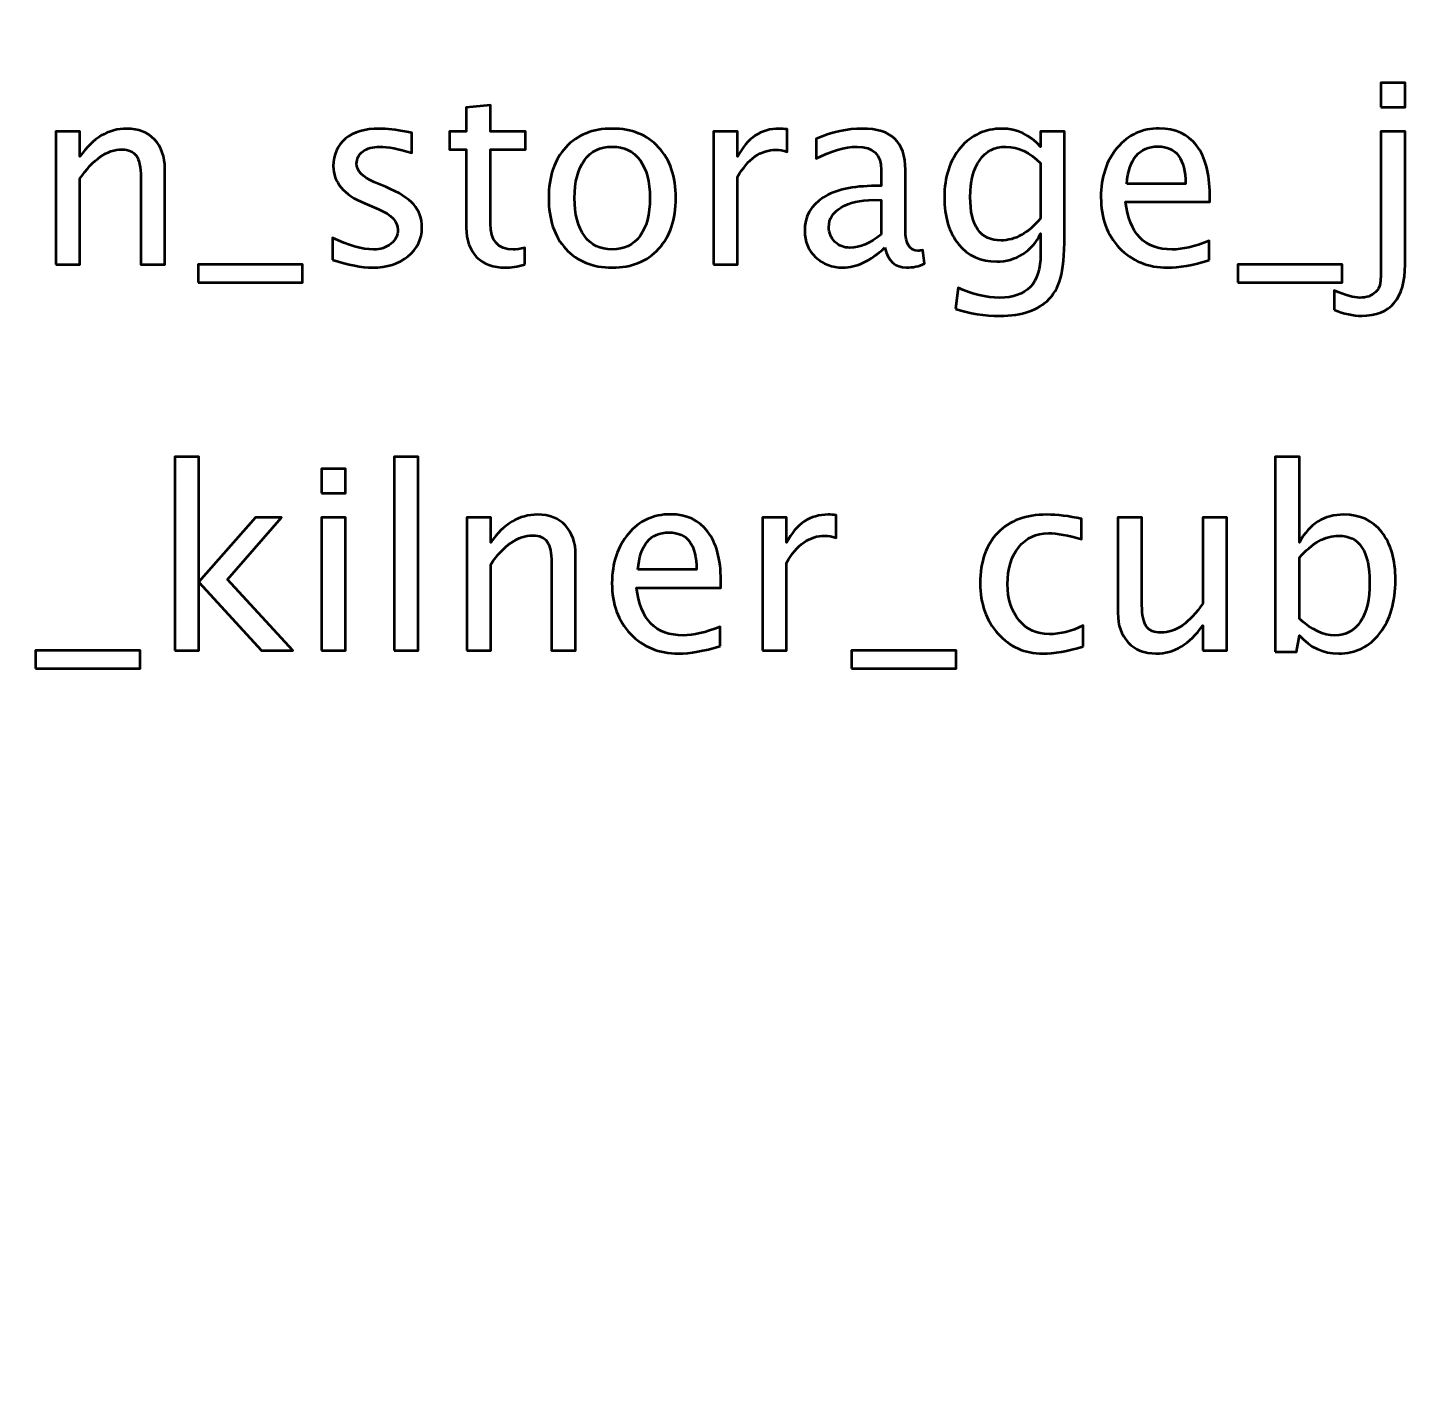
# Model space of a CAD drawing. Header units: centimetres. Extents: x -23 to 23, y -25.2 to 25.2.
# Drawn here: x -18.094 to -14.967, y 18.45 to 21.532 of the extents above; entities that cross this region are included whole.
import ezdxf

# ---------------------------------------------------------------- set-up
doc = ezdxf.new("R2010")
doc.units = ezdxf.units.CM
doc.header["$MEASUREMENT"] = 0
doc.layers.add('Layer 1', color=7, linetype='Continuous')

msp = doc.modelspace()

# ---------------------------------------------------------------- linework, layer by layer
at = {"layer": 'Layer 1', "lineweight": 53}
msp.add_open_spline([(-23, -24.75), (-23, -24.75), (-23, 24.75), (-23, 24.75), (-23, 24.75), (-23, 25.02614), (-22.77614, 25.25), (-22.5, 25.25), (-22.5, 25.25), (-22.5, 25.25), (22.5, 25.25), (22.5, 25.25), (22.5, 25.25), (22.77614, 25.25), (23, 25.02614), (23, 24.75), (23, 24.75), (23, 24.75), (23, -24.75), (23, -24.75), (23, -24.75), (23, -25.02614), (22.77614, -25.25), (22.5, -25.25), (22.5, -25.25), (22.5, -25.25), (-22.5, -25.25), (-22.5, -25.25), (-22.5, -25.25), (-22.77614, -25.25), (-23, -25.02614), (-23, -24.75)], degree=3, knots=[0, 0, 0, 0, 0.1111111, 0.1111111, 0.1111111, 0.1111111, 0.2222222, 0.2222222, 0.2222222, 0.2222222, 0.3333333, 0.3333333, 0.3333333, 0.3333333, 0.4444444, 0.4444444, 0.4444444, 0.4444444, 0.5555556, 0.5555556, 0.5555556, 0.5555556, 0.6666667, 0.6666667, 0.6666667, 0.6666667, 0.7777778, 0.7777778, 0.7777778, 0.7777778, 1, 1, 1, 1], dxfattribs=at)
at = {"layer": 'Layer 1', "color": 5, "lineweight": 53}
for points, knots in [([(-15.05261, 21.3539), (-15.05261, 21.3539), (-15.05261, 21.40809), (-15.05261, 21.40809), (-15.05261, 21.40809), (-15.05261, 21.40809), (-14.99843, 21.40809), (-14.99843, 21.40809), (-14.99843, 21.40809), (-14.99843, 21.40809), (-14.99843, 21.3539), (-14.99843, 21.3539), (-14.99843, 21.3539), (-14.99843, 21.3539), (-15.05261, 21.3539), (-15.05261, 21.3539)], [0, 0, 0, 0, 0.2, 0.2, 0.2, 0.2, 0.4, 0.4, 0.4, 0.4, 0.6, 0.6, 0.6, 0.6, 1, 1, 1, 1]), ([(-16.97697, 21.00009), (-16.99372, 20.99548), (-17.0083, 20.99323), (-17.02062, 20.99323), (-17.02062, 20.99323), (-17.04828, 20.99323), (-17.06982, 21.00113), (-17.08525, 21.01693), (-17.08525, 21.01693), (-17.10077, 21.03274), (-17.10849, 21.05466), (-17.10849, 21.08278), (-17.10849, 21.08278), (-17.10849, 21.08278), (-17.10849, 21.25851), (-17.10849, 21.25851), (-17.10849, 21.25851), (-17.10849, 21.25851), (-17.14593, 21.25851), (-17.14593, 21.25851), (-17.14593, 21.25851), (-17.14593, 21.25851), (-17.14593, 21.29915), (-17.14593, 21.29915), (-17.14593, 21.29915), (-17.14593, 21.29915), (-17.10849, 21.29915), (-17.10849, 21.29915), (-17.10849, 21.29915), (-17.10849, 21.29915), (-17.10849, 21.35325), (-17.10849, 21.35325), (-17.10849, 21.35325), (-17.10849, 21.35325), (-17.0543, 21.35842), (-17.0543, 21.35842), (-17.0543, 21.35842), (-17.0543, 21.35842), (-17.0543, 21.29915), (-17.0543, 21.29915), (-17.0543, 21.29915), (-17.0543, 21.29915), (-16.97584, 21.29915), (-16.97584, 21.29915), (-16.97584, 21.29915), (-16.97584, 21.29915), (-16.97584, 21.25851), (-16.97584, 21.25851), (-16.97584, 21.25851), (-16.97584, 21.25851), (-17.0543, 21.25851), (-17.0543, 21.25851), (-17.0543, 21.25851), (-17.0543, 21.25851), (-17.0543, 21.09257), (-17.0543, 21.09257), (-17.0543, 21.09257), (-17.0543, 21.05343), (-17.03727, 21.03387), (-17.00331, 21.03387), (-17.00331, 21.03387), (-16.99607, 21.03387), (-16.98732, 21.03509), (-16.97697, 21.03744), (-16.97697, 21.03744), (-16.97697, 21.03744), (-16.97697, 21.00009), (-16.97697, 21.00009)], [0, 0, 0, 0, 0.0555556, 0.0555556, 0.0555556, 0.0555556, 0.1111111, 0.1111111, 0.1111111, 0.1111111, 0.1666667, 0.1666667, 0.1666667, 0.1666667, 0.2222222, 0.2222222, 0.2222222, 0.2222222, 0.2777778, 0.2777778, 0.2777778, 0.2777778, 0.3333333, 0.3333333, 0.3333333, 0.3333333, 0.3888889, 0.3888889, 0.3888889, 0.3888889, 0.4444444, 0.4444444, 0.4444444, 0.4444444, 0.5, 0.5, 0.5, 0.5, 0.5555556, 0.5555556, 0.5555556, 0.5555556, 0.6111111, 0.6111111, 0.6111111, 0.6111111, 0.6666667, 0.6666667, 0.6666667, 0.6666667, 0.7222222, 0.7222222, 0.7222222, 0.7222222, 0.7777778, 0.7777778, 0.7777778, 0.7777778, 0.8333333, 0.8333333, 0.8333333, 0.8333333, 0.8888889, 0.8888889, 0.8888889, 0.8888889, 1, 1, 1, 1]), ([(-18.03106, 21), (-18.03106, 21), (-18.03106, 21.29915), (-18.03106, 21.29915), (-18.03106, 21.29915), (-18.03106, 21.29915), (-17.97688, 21.29915), (-17.97688, 21.29915), (-17.97688, 21.29915), (-17.97688, 21.29915), (-17.97688, 21.24262), (-17.97688, 21.24262), (-17.97688, 21.24262), (-17.94819, 21.28448), (-17.913, 21.30536), (-17.87142, 21.30536), (-17.87142, 21.30536), (-17.84527, 21.30536), (-17.82448, 21.29718), (-17.80914, 21.28071), (-17.80914, 21.28071), (-17.79381, 21.26435), (-17.7861, 21.24224), (-17.7861, 21.21458), (-17.7861, 21.21458), (-17.7861, 21.21458), (-17.7861, 21), (-17.7861, 21), (-17.7861, 21), (-17.7861, 21), (-17.84028, 21), (-17.84028, 21), (-17.84028, 21), (-17.84028, 21), (-17.84028, 21.1969), (-17.84028, 21.1969), (-17.84028, 21.1969), (-17.84028, 21.2191), (-17.84358, 21.2349), (-17.85007, 21.24431), (-17.85007, 21.24431), (-17.85665, 21.25381), (-17.86747, 21.25851), (-17.88262, 21.25851), (-17.88262, 21.25851), (-17.91592, 21.25851), (-17.94734, 21.23678), (-17.97688, 21.19332), (-17.97688, 21.19332), (-17.97688, 21.19332), (-17.97688, 21), (-17.97688, 21), (-17.97688, 21), (-17.97688, 21), (-18.03106, 21), (-18.03106, 21)], [0, 0, 0, 0, 0.0666667, 0.0666667, 0.0666667, 0.0666667, 0.1333333, 0.1333333, 0.1333333, 0.1333333, 0.2, 0.2, 0.2, 0.2, 0.2666667, 0.2666667, 0.2666667, 0.2666667, 0.3333333, 0.3333333, 0.3333333, 0.3333333, 0.4, 0.4, 0.4, 0.4, 0.4666667, 0.4666667, 0.4666667, 0.4666667, 0.5333333, 0.5333333, 0.5333333, 0.5333333, 0.6, 0.6, 0.6, 0.6, 0.6666667, 0.6666667, 0.6666667, 0.6666667, 0.7333333, 0.7333333, 0.7333333, 0.7333333, 0.8, 0.8, 0.8, 0.8, 0.8666667, 0.8666667, 0.8666667, 0.8666667, 1, 1, 1, 1]), ([(-17.40924, 21.01072), (-17.40924, 21.01072), (-17.40924, 21.0604), (-17.40924, 21.0604), (-17.40924, 21.0604), (-17.37377, 21.04271), (-17.34301, 21.03387), (-17.31676, 21.03387), (-17.31676, 21.03387), (-17.30115, 21.03387), (-17.28817, 21.0381), (-17.27791, 21.04657), (-17.27791, 21.04657), (-17.26766, 21.05494), (-17.26248, 21.06548), (-17.26248, 21.07817), (-17.26248, 21.07817), (-17.26248, 21.09671), (-17.27688, 21.11204), (-17.30566, 21.12418), (-17.30566, 21.12418), (-17.30566, 21.12418), (-17.33737, 21.13763), (-17.33737, 21.13763), (-17.33737, 21.13763), (-17.38412, 21.15701), (-17.40754, 21.18504), (-17.40754, 21.22145), (-17.40754, 21.22145), (-17.40754, 21.24751), (-17.39833, 21.26801), (-17.37989, 21.28297), (-17.37989, 21.28297), (-17.36145, 21.29793), (-17.33614, 21.30536), (-17.30406, 21.30536), (-17.30406, 21.30536), (-17.28741, 21.30536), (-17.26672, 21.3031), (-17.24216, 21.29849), (-17.24216, 21.29849), (-17.24216, 21.29849), (-17.23088, 21.29633), (-17.23088, 21.29633), (-17.23088, 21.29633), (-17.23088, 21.29633), (-17.23088, 21.25118), (-17.23088, 21.25118), (-17.23088, 21.25118), (-17.26107, 21.26021), (-17.28516, 21.26472), (-17.30312, 21.26472), (-17.30312, 21.26472), (-17.31893, 21.26472), (-17.33144, 21.26124), (-17.34094, 21.25437), (-17.34094, 21.25437), (-17.35035, 21.24751), (-17.35505, 21.23829), (-17.35505, 21.22672), (-17.35505, 21.22672), (-17.35505, 21.21044), (-17.34188, 21.19661), (-17.31545, 21.18542), (-17.31545, 21.18542), (-17.31545, 21.18542), (-17.28939, 21.17441), (-17.28939, 21.17441), (-17.28939, 21.17441), (-17.25985, 21.16199), (-17.23897, 21.14882), (-17.22674, 21.135), (-17.22674, 21.135), (-17.21441, 21.12117), (-17.2083, 21.10386), (-17.2083, 21.08316), (-17.2083, 21.08316), (-17.2083, 21.05691), (-17.21865, 21.03537), (-17.23944, 21.01853), (-17.23944, 21.01853), (-17.26013, 21.00169), (-17.28666, 20.99323), (-17.31893, 20.99323), (-17.31893, 20.99323), (-17.34376, 20.99323), (-17.37377, 20.99906), (-17.40924, 21.01072)], [0, 0, 0, 0, 0.0434783, 0.0434783, 0.0434783, 0.0434783, 0.0869565, 0.0869565, 0.0869565, 0.0869565, 0.1304348, 0.1304348, 0.1304348, 0.1304348, 0.173913, 0.173913, 0.173913, 0.173913, 0.2173913, 0.2173913, 0.2173913, 0.2173913, 0.2608696, 0.2608696, 0.2608696, 0.2608696, 0.3043478, 0.3043478, 0.3043478, 0.3043478, 0.3478261, 0.3478261, 0.3478261, 0.3478261, 0.3913043, 0.3913043, 0.3913043, 0.3913043, 0.4347826, 0.4347826, 0.4347826, 0.4347826, 0.4782609, 0.4782609, 0.4782609, 0.4782609, 0.5217391, 0.5217391, 0.5217391, 0.5217391, 0.5652174, 0.5652174, 0.5652174, 0.5652174, 0.6086957, 0.6086957, 0.6086957, 0.6086957, 0.6521739, 0.6521739, 0.6521739, 0.6521739, 0.6956522, 0.6956522, 0.6956522, 0.6956522, 0.7391304, 0.7391304, 0.7391304, 0.7391304, 0.7826087, 0.7826087, 0.7826087, 0.7826087, 0.826087, 0.826087, 0.826087, 0.826087, 0.8695652, 0.8695652, 0.8695652, 0.8695652, 0.9130435, 0.9130435, 0.9130435, 0.9130435, 1, 1, 1, 1]), ([(-16.78055, 20.99323), (-16.82448, 20.99323), (-16.85929, 21.00724), (-16.88487, 21.03528), (-16.88487, 21.03528), (-16.91056, 21.06331), (-16.92335, 21.10141), (-16.92335, 21.14948), (-16.92335, 21.14948), (-16.92335, 21.19746), (-16.91056, 21.23547), (-16.88487, 21.26341), (-16.88487, 21.26341), (-16.85929, 21.29135), (-16.82448, 21.30536), (-16.78055, 21.30536), (-16.78055, 21.30536), (-16.73661, 21.30536), (-16.70181, 21.29135), (-16.67622, 21.26341), (-16.67622, 21.26341), (-16.65054, 21.23547), (-16.63774, 21.19746), (-16.63774, 21.14948), (-16.63774, 21.14948), (-16.63774, 21.10141), (-16.65054, 21.06331), (-16.67622, 21.03528), (-16.67622, 21.03528), (-16.70181, 21.00724), (-16.73661, 20.99323), (-16.78055, 20.99323)], [0, 0, 0, 0, 0.1111111, 0.1111111, 0.1111111, 0.1111111, 0.2222222, 0.2222222, 0.2222222, 0.2222222, 0.3333333, 0.3333333, 0.3333333, 0.3333333, 0.4444444, 0.4444444, 0.4444444, 0.4444444, 0.5555556, 0.5555556, 0.5555556, 0.5555556, 0.6666667, 0.6666667, 0.6666667, 0.6666667, 0.7777778, 0.7777778, 0.7777778, 0.7777778, 1, 1, 1, 1]), ([(-16.55289, 21), (-16.55289, 21), (-16.55289, 21.29915), (-16.55289, 21.29915), (-16.55289, 21.29915), (-16.55289, 21.29915), (-16.49871, 21.29915), (-16.49871, 21.29915), (-16.49871, 21.29915), (-16.49871, 21.29915), (-16.49871, 21.24262), (-16.49871, 21.24262), (-16.49871, 21.24262), (-16.47716, 21.28448), (-16.44593, 21.30536), (-16.40492, 21.30536), (-16.40492, 21.30536), (-16.39937, 21.30536), (-16.39353, 21.30489), (-16.38751, 21.30395), (-16.38751, 21.30395), (-16.38751, 21.30395), (-16.38751, 21.25325), (-16.38751, 21.25325), (-16.38751, 21.25325), (-16.39692, 21.25635), (-16.4052, 21.25795), (-16.41235, 21.25795), (-16.41235, 21.25795), (-16.44678, 21.25795), (-16.47557, 21.23763), (-16.49871, 21.1969), (-16.49871, 21.1969), (-16.49871, 21.1969), (-16.49871, 21), (-16.49871, 21), (-16.49871, 21), (-16.49871, 21), (-16.55289, 21), (-16.55289, 21)], [0, 0, 0, 0, 0.0909091, 0.0909091, 0.0909091, 0.0909091, 0.1818182, 0.1818182, 0.1818182, 0.1818182, 0.2727273, 0.2727273, 0.2727273, 0.2727273, 0.3636364, 0.3636364, 0.3636364, 0.3636364, 0.4545455, 0.4545455, 0.4545455, 0.4545455, 0.5454545, 0.5454545, 0.5454545, 0.5454545, 0.6363636, 0.6363636, 0.6363636, 0.6363636, 0.7272727, 0.7272727, 0.7272727, 0.7272727, 0.8181818, 0.8181818, 0.8181818, 0.8181818, 1, 1, 1, 1]), ([(-16.16776, 21.0381), (-16.20031, 21.00818), (-16.23163, 20.99323), (-16.26174, 20.99323), (-16.26174, 20.99323), (-16.28648, 20.99323), (-16.30708, 21.00094), (-16.32335, 21.01646), (-16.32335, 21.01646), (-16.33972, 21.03198), (-16.34791, 21.05155), (-16.34791, 21.07516), (-16.34791, 21.07516), (-16.34791, 21.10781), (-16.33417, 21.13293), (-16.3067, 21.15042), (-16.3067, 21.15042), (-16.27923, 21.16792), (-16.23982, 21.17667), (-16.18845, 21.17667), (-16.18845, 21.17667), (-16.18845, 21.17667), (-16.17575, 21.17667), (-16.17575, 21.17667), (-16.17575, 21.17667), (-16.17575, 21.17667), (-16.17575, 21.2127), (-16.17575, 21.2127), (-16.17575, 21.2127), (-16.17575, 21.24741), (-16.19382, 21.26472), (-16.23003, 21.26472), (-16.23003, 21.26472), (-16.25807, 21.26472), (-16.28874, 21.25588), (-16.32194, 21.23819), (-16.32194, 21.23819), (-16.32194, 21.23819), (-16.32194, 21.28278), (-16.32194, 21.28278), (-16.32194, 21.28278), (-16.28544, 21.29784), (-16.25101, 21.30536), (-16.21875, 21.30536), (-16.21875, 21.30536), (-16.18554, 21.30536), (-16.16098, 21.29784), (-16.14527, 21.28269), (-16.14527, 21.28269), (-16.12947, 21.26754), (-16.12157, 21.24421), (-16.12157, 21.2127), (-16.12157, 21.2127), (-16.12157, 21.2127), (-16.12157, 21.07752), (-16.12157, 21.07752), (-16.12157, 21.07752), (-16.12157, 21.04657), (-16.11207, 21.03104), (-16.09297, 21.03104), (-16.09297, 21.03104), (-16.09062, 21.03104), (-16.08714, 21.03142), (-16.08253, 21.03217), (-16.08253, 21.03217), (-16.08253, 21.03217), (-16.07867, 21.00207), (-16.07867, 21.00207), (-16.07867, 21.00207), (-16.09099, 20.99614), (-16.10454, 20.99323), (-16.1194, 20.99323), (-16.1194, 20.99323), (-16.14471, 20.99323), (-16.1608, 21.00818), (-16.16776, 21.0381)], [0, 0, 0, 0, 0.05, 0.05, 0.05, 0.05, 0.1, 0.1, 0.1, 0.1, 0.15, 0.15, 0.15, 0.15, 0.2, 0.2, 0.2, 0.2, 0.25, 0.25, 0.25, 0.25, 0.3, 0.3, 0.3, 0.3, 0.35, 0.35, 0.35, 0.35, 0.4, 0.4, 0.4, 0.4, 0.45, 0.45, 0.45, 0.45, 0.5, 0.5, 0.5, 0.5, 0.55, 0.55, 0.55, 0.55, 0.6, 0.6, 0.6, 0.6, 0.65, 0.65, 0.65, 0.65, 0.7, 0.7, 0.7, 0.7, 0.75, 0.75, 0.75, 0.75, 0.8, 0.8, 0.8, 0.8, 0.85, 0.85, 0.85, 0.85, 0.9, 0.9, 0.9, 0.9, 1, 1, 1, 1]), ([(-16.00915, 20.90066), (-16.00915, 20.90066), (-16.00276, 20.94751), (-16.00276, 20.94751), (-16.00276, 20.94751), (-15.97134, 20.93283), (-15.9402, 20.92549), (-15.90944, 20.92549), (-15.90944, 20.92549), (-15.84838, 20.92549), (-15.81781, 20.95786), (-15.81781, 21.02248), (-15.81781, 21.02248), (-15.81781, 21.02248), (-15.81781, 21.06952), (-15.81781, 21.06952), (-15.81781, 21.06952), (-15.82722, 21.04967), (-15.84058, 21.03434), (-15.85798, 21.02333), (-15.85798, 21.02333), (-15.87538, 21.01232), (-15.89476, 21.00677), (-15.91612, 21.00677), (-15.91612, 21.00677), (-15.95233, 21.00677), (-15.98103, 21.01976), (-16.00219, 21.04572), (-16.00219, 21.04572), (-16.02336, 21.07168), (-16.03399, 21.10687), (-16.03399, 21.15127), (-16.03399, 21.15127), (-16.03399, 21.19671), (-16.02195, 21.23377), (-15.99787, 21.26246), (-15.99787, 21.26246), (-15.97369, 21.29106), (-15.94255, 21.30536), (-15.90426, 21.30536), (-15.90426, 21.30536), (-15.87077, 21.30536), (-15.84189, 21.29182), (-15.81781, 21.26463), (-15.81781, 21.26463), (-15.81781, 21.26463), (-15.81781, 21.29915), (-15.81781, 21.29915), (-15.81781, 21.29915), (-15.81781, 21.29915), (-15.76362, 21.29915), (-15.76362, 21.29915), (-15.76362, 21.29915), (-15.76362, 21.29915), (-15.76362, 21.08166), (-15.76362, 21.08166), (-15.76362, 21.08166), (-15.76362, 21.0349), (-15.76607, 21.00028), (-15.77096, 20.9778), (-15.77096, 20.9778), (-15.77576, 20.95532), (-15.78498, 20.93688), (-15.79834, 20.92258), (-15.79834, 20.92258), (-15.82204, 20.89746), (-15.85911, 20.88485), (-15.90944, 20.88485), (-15.90944, 20.88485), (-15.94396, 20.88485), (-15.97717, 20.89012), (-16.00915, 20.90066)], [0, 0, 0, 0, 0.0526316, 0.0526316, 0.0526316, 0.0526316, 0.1052632, 0.1052632, 0.1052632, 0.1052632, 0.1578947, 0.1578947, 0.1578947, 0.1578947, 0.2105263, 0.2105263, 0.2105263, 0.2105263, 0.2631579, 0.2631579, 0.2631579, 0.2631579, 0.3157895, 0.3157895, 0.3157895, 0.3157895, 0.3684211, 0.3684211, 0.3684211, 0.3684211, 0.4210526, 0.4210526, 0.4210526, 0.4210526, 0.4736842, 0.4736842, 0.4736842, 0.4736842, 0.5263158, 0.5263158, 0.5263158, 0.5263158, 0.5789474, 0.5789474, 0.5789474, 0.5789474, 0.6315789, 0.6315789, 0.6315789, 0.6315789, 0.6842105, 0.6842105, 0.6842105, 0.6842105, 0.7368421, 0.7368421, 0.7368421, 0.7368421, 0.7894737, 0.7894737, 0.7894737, 0.7894737, 0.8421053, 0.8421053, 0.8421053, 0.8421053, 0.8947368, 0.8947368, 0.8947368, 0.8947368, 1, 1, 1, 1]), ([(-15.43879, 21.0096), (-15.47519, 20.99868), (-15.50633, 20.99323), (-15.5323, 20.99323), (-15.5323, 20.99323), (-15.5766, 20.99323), (-15.61263, 21.0079), (-15.64039, 21.03716), (-15.64039, 21.03716), (-15.66814, 21.06642), (-15.68206, 21.10433), (-15.68206, 21.15099), (-15.68206, 21.15099), (-15.68206, 21.19624), (-15.66983, 21.2334), (-15.64528, 21.26246), (-15.64528, 21.26246), (-15.62072, 21.29144), (-15.5893, 21.30593), (-15.55102, 21.30593), (-15.55102, 21.30593), (-15.5148, 21.30593), (-15.48676, 21.29304), (-15.46701, 21.26726), (-15.46701, 21.26726), (-15.44725, 21.24149), (-15.43738, 21.20499), (-15.43738, 21.15767), (-15.43738, 21.15767), (-15.43738, 21.15767), (-15.43766, 21.14111), (-15.43766, 21.14111), (-15.43766, 21.14111), (-15.43766, 21.14111), (-15.62675, 21.14111), (-15.62675, 21.14111), (-15.62675, 21.14111), (-15.61884, 21.06961), (-15.58394, 21.03387), (-15.52214, 21.03387), (-15.52214, 21.03387), (-15.49946, 21.03387), (-15.47171, 21.04026), (-15.43879, 21.05306), (-15.43879, 21.05306), (-15.43879, 21.05306), (-15.43879, 21.0096), (-15.43879, 21.0096)], [0, 0, 0, 0, 0.0769231, 0.0769231, 0.0769231, 0.0769231, 0.1538462, 0.1538462, 0.1538462, 0.1538462, 0.2307692, 0.2307692, 0.2307692, 0.2307692, 0.3076923, 0.3076923, 0.3076923, 0.3076923, 0.3846154, 0.3846154, 0.3846154, 0.3846154, 0.4615385, 0.4615385, 0.4615385, 0.4615385, 0.5384615, 0.5384615, 0.5384615, 0.5384615, 0.6153846, 0.6153846, 0.6153846, 0.6153846, 0.6923077, 0.6923077, 0.6923077, 0.6923077, 0.7692308, 0.7692308, 0.7692308, 0.7692308, 0.8461538, 0.8461538, 0.8461538, 0.8461538, 1, 1, 1, 1]), ([(-15.15816, 20.8984), (-15.15816, 20.8984), (-15.15816, 20.94186), (-15.15816, 20.94186), (-15.15816, 20.94186), (-15.13276, 20.93095), (-15.11338, 20.92549), (-15.10012, 20.92549), (-15.10012, 20.92549), (-15.08507, 20.92549), (-15.07331, 20.92954), (-15.06503, 20.93763), (-15.06503, 20.93763), (-15.05948, 20.94309), (-15.05609, 20.94939), (-15.05468, 20.95635), (-15.05468, 20.95635), (-15.05327, 20.96331), (-15.05261, 20.97789), (-15.05261, 21.00009), (-15.05261, 21.00009), (-15.05261, 21.00009), (-15.05261, 21.29915), (-15.05261, 21.29915), (-15.05261, 21.29915), (-15.05261, 21.29915), (-14.99843, 21.29915), (-14.99843, 21.29915), (-14.99843, 21.29915), (-14.99843, 21.29915), (-14.99843, 21.00019), (-14.99843, 21.00019), (-14.99843, 21.00019), (-14.99843, 20.92333), (-15.03088, 20.88485), (-15.09589, 20.88485), (-15.09589, 20.88485), (-15.11517, 20.88485), (-15.13596, 20.88937), (-15.15816, 20.8984)], [0, 0, 0, 0, 0.0909091, 0.0909091, 0.0909091, 0.0909091, 0.1818182, 0.1818182, 0.1818182, 0.1818182, 0.2727273, 0.2727273, 0.2727273, 0.2727273, 0.3636364, 0.3636364, 0.3636364, 0.3636364, 0.4545455, 0.4545455, 0.4545455, 0.4545455, 0.5454545, 0.5454545, 0.5454545, 0.5454545, 0.6363636, 0.6363636, 0.6363636, 0.6363636, 0.7272727, 0.7272727, 0.7272727, 0.7272727, 0.8181818, 0.8181818, 0.8181818, 0.8181818, 1, 1, 1, 1]), ([(-16.78064, 21.03387), (-16.75383, 21.03387), (-16.73295, 21.04393), (-16.71808, 21.06416), (-16.71808, 21.06416), (-16.70331, 21.08429), (-16.69588, 21.11279), (-16.69588, 21.14948), (-16.69588, 21.14948), (-16.69588, 21.18608), (-16.70331, 21.21449), (-16.71808, 21.23462), (-16.71808, 21.23462), (-16.73295, 21.25466), (-16.75383, 21.26472), (-16.78064, 21.26472), (-16.78064, 21.26472), (-16.80755, 21.26472), (-16.82843, 21.25466), (-16.84311, 21.23462), (-16.84311, 21.23462), (-16.85788, 21.21449), (-16.86521, 21.18608), (-16.86521, 21.14948), (-16.86521, 21.14948), (-16.86521, 21.11279), (-16.85788, 21.08429), (-16.84311, 21.06416), (-16.84311, 21.06416), (-16.82843, 21.04393), (-16.80755, 21.03387), (-16.78064, 21.03387)], [0, 0, 0, 0, 0.1111111, 0.1111111, 0.1111111, 0.1111111, 0.2222222, 0.2222222, 0.2222222, 0.2222222, 0.3333333, 0.3333333, 0.3333333, 0.3333333, 0.4444444, 0.4444444, 0.4444444, 0.4444444, 0.5555556, 0.5555556, 0.5555556, 0.5555556, 0.6666667, 0.6666667, 0.6666667, 0.6666667, 0.7777778, 0.7777778, 0.7777778, 0.7777778, 1, 1, 1, 1]), ([(-15.81781, 21.10348), (-15.81781, 21.10348), (-15.81781, 21.22756), (-15.81781, 21.22756), (-15.81781, 21.22756), (-15.8417, 21.2523), (-15.86776, 21.26472), (-15.89589, 21.26472), (-15.89589, 21.26472), (-15.92091, 21.26472), (-15.94048, 21.25475), (-15.95459, 21.23471), (-15.95459, 21.23471), (-15.9688, 21.21477), (-15.97585, 21.18702), (-15.97585, 21.15165), (-15.97585, 21.15165), (-15.97585, 21.08664), (-15.9528, 21.05419), (-15.90661, 21.05419), (-15.90661, 21.05419), (-15.87519, 21.05419), (-15.84556, 21.07065), (-15.81781, 21.10348)], [0, 0, 0, 0, 0.1428571, 0.1428571, 0.1428571, 0.1428571, 0.2857143, 0.2857143, 0.2857143, 0.2857143, 0.4285714, 0.4285714, 0.4285714, 0.4285714, 0.5714286, 0.5714286, 0.5714286, 0.5714286, 0.7142857, 0.7142857, 0.7142857, 0.7142857, 1, 1, 1, 1]), ([(-15.62392, 21.18175), (-15.62392, 21.18175), (-15.49184, 21.18175), (-15.49184, 21.18175), (-15.49184, 21.18175), (-15.49184, 21.23744), (-15.51263, 21.26529), (-15.55412, 21.26529), (-15.55412, 21.26529), (-15.59589, 21.26529), (-15.61913, 21.23744), (-15.62392, 21.18175)], [0, 0, 0, 0, 0.25, 0.25, 0.25, 0.25, 0.5, 0.5, 0.5, 0.5, 1, 1, 1, 1]), ([(-16.17575, 21.06764), (-16.17575, 21.06764), (-16.17575, 21.1445), (-16.17575, 21.1445), (-16.17575, 21.1445), (-16.17575, 21.1445), (-16.19316, 21.14506), (-16.19316, 21.14506), (-16.19316, 21.14506), (-16.22326, 21.14506), (-16.24753, 21.13951), (-16.26606, 21.12841), (-16.26606, 21.12841), (-16.2845, 21.11722), (-16.29372, 21.10245), (-16.29372, 21.08401), (-16.29372, 21.08401), (-16.29372, 21.07112), (-16.28911, 21.06021), (-16.27999, 21.05127), (-16.27999, 21.05127), (-16.27077, 21.04233), (-16.25957, 21.03782), (-16.24631, 21.03782), (-16.24631, 21.03782), (-16.22373, 21.03782), (-16.20021, 21.04779), (-16.17575, 21.06764)], [0, 0, 0, 0, 0.125, 0.125, 0.125, 0.125, 0.25, 0.25, 0.25, 0.25, 0.375, 0.375, 0.375, 0.375, 0.5, 0.5, 0.5, 0.5, 0.625, 0.625, 0.625, 0.625, 0.75, 0.75, 0.75, 0.75, 1, 1, 1, 1]), ([(-17.71121, 20.95936), (-17.71121, 20.95936), (-17.71121, 21), (-17.71121, 21), (-17.71121, 21), (-17.71121, 21), (-17.47641, 21), (-17.47641, 21), (-17.47641, 21), (-17.47641, 21), (-17.47641, 20.95936), (-17.47641, 20.95936), (-17.47641, 20.95936), (-17.47641, 20.95936), (-17.71121, 20.95936), (-17.71121, 20.95936)], [0, 0, 0, 0, 0.2, 0.2, 0.2, 0.2, 0.4, 0.4, 0.4, 0.4, 0.6, 0.6, 0.6, 0.6, 1, 1, 1, 1]), ([(-15.37434, 20.95936), (-15.37434, 20.95936), (-15.37434, 21), (-15.37434, 21), (-15.37434, 21), (-15.37434, 21), (-15.13954, 21), (-15.13954, 21), (-15.13954, 21), (-15.13954, 21), (-15.13954, 20.95936), (-15.13954, 20.95936), (-15.13954, 20.95936), (-15.13954, 20.95936), (-15.37434, 20.95936), (-15.37434, 20.95936)], [0, 0, 0, 0, 0.2, 0.2, 0.2, 0.2, 0.4, 0.4, 0.4, 0.4, 0.6, 0.6, 0.6, 0.6, 1, 1, 1, 1]), ([(-17.76386, 20.13265), (-17.76386, 20.13265), (-17.76386, 20.56783), (-17.76386, 20.56783), (-17.76386, 20.56783), (-17.76386, 20.56783), (-17.70968, 20.56783), (-17.70968, 20.56783), (-17.70968, 20.56783), (-17.70968, 20.56783), (-17.70968, 20.28665), (-17.70968, 20.28665), (-17.70968, 20.28665), (-17.70968, 20.28665), (-17.58268, 20.4318), (-17.58268, 20.4318), (-17.58268, 20.4318), (-17.58268, 20.4318), (-17.52416, 20.4318), (-17.52416, 20.4318), (-17.52416, 20.4318), (-17.52416, 20.4318), (-17.64552, 20.2922), (-17.64552, 20.2922), (-17.64552, 20.2922), (-17.64552, 20.2922), (-17.49877, 20.13265), (-17.49877, 20.13265), (-17.49877, 20.13265), (-17.49877, 20.13265), (-17.56857, 20.13265), (-17.56857, 20.13265), (-17.56857, 20.13265), (-17.56857, 20.13265), (-17.70968, 20.28608), (-17.70968, 20.28608), (-17.70968, 20.28608), (-17.70968, 20.28608), (-17.70968, 20.13265), (-17.70968, 20.13265), (-17.70968, 20.13265), (-17.70968, 20.13265), (-17.76386, 20.13265), (-17.76386, 20.13265)], [0, 0, 0, 0, 0.0833333, 0.0833333, 0.0833333, 0.0833333, 0.1666667, 0.1666667, 0.1666667, 0.1666667, 0.25, 0.25, 0.25, 0.25, 0.3333333, 0.3333333, 0.3333333, 0.3333333, 0.4166667, 0.4166667, 0.4166667, 0.4166667, 0.5, 0.5, 0.5, 0.5, 0.5833333, 0.5833333, 0.5833333, 0.5833333, 0.6666667, 0.6666667, 0.6666667, 0.6666667, 0.75, 0.75, 0.75, 0.75, 0.8333333, 0.8333333, 0.8333333, 0.8333333, 1, 1, 1, 1]), ([(-17.27082, 20.13265), (-17.27082, 20.13265), (-17.27082, 20.56783), (-17.27082, 20.56783), (-17.27082, 20.56783), (-17.27082, 20.56783), (-17.21664, 20.56783), (-17.21664, 20.56783), (-17.21664, 20.56783), (-17.21664, 20.56783), (-17.21664, 20.13265), (-17.21664, 20.13265), (-17.21664, 20.13265), (-17.21664, 20.13265), (-17.27082, 20.13265), (-17.27082, 20.13265)], [0, 0, 0, 0, 0.2, 0.2, 0.2, 0.2, 0.4, 0.4, 0.4, 0.4, 0.6, 0.6, 0.6, 0.6, 1, 1, 1, 1]), ([(-15.29029, 20.12926), (-15.29029, 20.12926), (-15.29029, 20.56783), (-15.29029, 20.56783), (-15.29029, 20.56783), (-15.29029, 20.56783), (-15.23611, 20.56783), (-15.23611, 20.56783), (-15.23611, 20.56783), (-15.23611, 20.56783), (-15.23611, 20.37527), (-15.23611, 20.37527), (-15.23611, 20.37527), (-15.21391, 20.41713), (-15.18051, 20.43801), (-15.13601, 20.43801), (-15.13601, 20.43801), (-15.09998, 20.43801), (-15.07167, 20.42494), (-15.05097, 20.39869), (-15.05097, 20.39869), (-15.03028, 20.37244), (-15.01993, 20.3366), (-15.01993, 20.29116), (-15.01993, 20.29116), (-15.01993, 20.24168), (-15.03169, 20.2017), (-15.05511, 20.17141), (-15.05511, 20.17141), (-15.07853, 20.14102), (-15.10939, 20.12588), (-15.14758, 20.12588), (-15.14758, 20.12588), (-15.18305, 20.12588), (-15.21259, 20.13942), (-15.23611, 20.16661), (-15.23611, 20.16661), (-15.23611, 20.16661), (-15.24269, 20.12926), (-15.24269, 20.12926), (-15.24269, 20.12926), (-15.24269, 20.12926), (-15.29029, 20.12926), (-15.29029, 20.12926)], [0, 0, 0, 0, 0.0833333, 0.0833333, 0.0833333, 0.0833333, 0.1666667, 0.1666667, 0.1666667, 0.1666667, 0.25, 0.25, 0.25, 0.25, 0.3333333, 0.3333333, 0.3333333, 0.3333333, 0.4166667, 0.4166667, 0.4166667, 0.4166667, 0.5, 0.5, 0.5, 0.5, 0.5833333, 0.5833333, 0.5833333, 0.5833333, 0.6666667, 0.6666667, 0.6666667, 0.6666667, 0.75, 0.75, 0.75, 0.75, 0.8333333, 0.8333333, 0.8333333, 0.8333333, 1, 1, 1, 1]), ([(-17.43394, 20.48655), (-17.43394, 20.48655), (-17.43394, 20.54074), (-17.43394, 20.54074), (-17.43394, 20.54074), (-17.43394, 20.54074), (-17.37976, 20.54074), (-17.37976, 20.54074), (-17.37976, 20.54074), (-17.37976, 20.54074), (-17.37976, 20.48655), (-17.37976, 20.48655), (-17.37976, 20.48655), (-17.37976, 20.48655), (-17.43394, 20.48655), (-17.43394, 20.48655)], [0, 0, 0, 0, 0.2, 0.2, 0.2, 0.2, 0.4, 0.4, 0.4, 0.4, 0.6, 0.6, 0.6, 0.6, 1, 1, 1, 1]), ([(-17.43394, 20.13265), (-17.43394, 20.13265), (-17.43394, 20.4318), (-17.43394, 20.4318), (-17.43394, 20.4318), (-17.43394, 20.4318), (-17.37976, 20.4318), (-17.37976, 20.4318), (-17.37976, 20.4318), (-17.37976, 20.4318), (-17.37976, 20.13265), (-17.37976, 20.13265), (-17.37976, 20.13265), (-17.37976, 20.13265), (-17.43394, 20.13265), (-17.43394, 20.13265)], [0, 0, 0, 0, 0.2, 0.2, 0.2, 0.2, 0.4, 0.4, 0.4, 0.4, 0.6, 0.6, 0.6, 0.6, 1, 1, 1, 1]), ([(-17.1077, 20.13265), (-17.1077, 20.13265), (-17.1077, 20.4318), (-17.1077, 20.4318), (-17.1077, 20.4318), (-17.1077, 20.4318), (-17.05352, 20.4318), (-17.05352, 20.4318), (-17.05352, 20.4318), (-17.05352, 20.4318), (-17.05352, 20.37527), (-17.05352, 20.37527), (-17.05352, 20.37527), (-17.02483, 20.41713), (-16.98964, 20.43801), (-16.94806, 20.43801), (-16.94806, 20.43801), (-16.92191, 20.43801), (-16.90112, 20.42983), (-16.88578, 20.41336), (-16.88578, 20.41336), (-16.87045, 20.397), (-16.86274, 20.37489), (-16.86274, 20.34723), (-16.86274, 20.34723), (-16.86274, 20.34723), (-16.86274, 20.13265), (-16.86274, 20.13265), (-16.86274, 20.13265), (-16.86274, 20.13265), (-16.91692, 20.13265), (-16.91692, 20.13265), (-16.91692, 20.13265), (-16.91692, 20.13265), (-16.91692, 20.32955), (-16.91692, 20.32955), (-16.91692, 20.32955), (-16.91692, 20.35175), (-16.92022, 20.36755), (-16.92671, 20.37696), (-16.92671, 20.37696), (-16.93329, 20.38646), (-16.94411, 20.39116), (-16.95926, 20.39116), (-16.95926, 20.39116), (-16.99256, 20.39116), (-17.02398, 20.36943), (-17.05352, 20.32597), (-17.05352, 20.32597), (-17.05352, 20.32597), (-17.05352, 20.13265), (-17.05352, 20.13265), (-17.05352, 20.13265), (-17.05352, 20.13265), (-17.1077, 20.13265), (-17.1077, 20.13265)], [0, 0, 0, 0, 0.0666667, 0.0666667, 0.0666667, 0.0666667, 0.1333333, 0.1333333, 0.1333333, 0.1333333, 0.2, 0.2, 0.2, 0.2, 0.2666667, 0.2666667, 0.2666667, 0.2666667, 0.3333333, 0.3333333, 0.3333333, 0.3333333, 0.4, 0.4, 0.4, 0.4, 0.4666667, 0.4666667, 0.4666667, 0.4666667, 0.5333333, 0.5333333, 0.5333333, 0.5333333, 0.6, 0.6, 0.6, 0.6, 0.6666667, 0.6666667, 0.6666667, 0.6666667, 0.7333333, 0.7333333, 0.7333333, 0.7333333, 0.8, 0.8, 0.8, 0.8, 0.8666667, 0.8666667, 0.8666667, 0.8666667, 1, 1, 1, 1]), ([(-16.53781, 20.14225), (-16.57421, 20.13133), (-16.60535, 20.12588), (-16.63132, 20.12588), (-16.63132, 20.12588), (-16.67562, 20.12588), (-16.71165, 20.14055), (-16.73941, 20.16981), (-16.73941, 20.16981), (-16.76716, 20.19907), (-16.78108, 20.23698), (-16.78108, 20.28364), (-16.78108, 20.28364), (-16.78108, 20.32889), (-16.76885, 20.36605), (-16.7443, 20.39511), (-16.7443, 20.39511), (-16.71974, 20.42409), (-16.68832, 20.43858), (-16.65004, 20.43858), (-16.65004, 20.43858), (-16.61382, 20.43858), (-16.58578, 20.42569), (-16.56603, 20.39991), (-16.56603, 20.39991), (-16.54627, 20.37414), (-16.5364, 20.33764), (-16.5364, 20.29032), (-16.5364, 20.29032), (-16.5364, 20.29032), (-16.53668, 20.27376), (-16.53668, 20.27376), (-16.53668, 20.27376), (-16.53668, 20.27376), (-16.72577, 20.27376), (-16.72577, 20.27376), (-16.72577, 20.27376), (-16.71786, 20.20226), (-16.68296, 20.16652), (-16.62116, 20.16652), (-16.62116, 20.16652), (-16.59848, 20.16652), (-16.57073, 20.17291), (-16.53781, 20.18571), (-16.53781, 20.18571), (-16.53781, 20.18571), (-16.53781, 20.14225), (-16.53781, 20.14225)], [0, 0, 0, 0, 0.0769231, 0.0769231, 0.0769231, 0.0769231, 0.1538462, 0.1538462, 0.1538462, 0.1538462, 0.2307692, 0.2307692, 0.2307692, 0.2307692, 0.3076923, 0.3076923, 0.3076923, 0.3076923, 0.3846154, 0.3846154, 0.3846154, 0.3846154, 0.4615385, 0.4615385, 0.4615385, 0.4615385, 0.5384615, 0.5384615, 0.5384615, 0.5384615, 0.6153846, 0.6153846, 0.6153846, 0.6153846, 0.6923077, 0.6923077, 0.6923077, 0.6923077, 0.7692308, 0.7692308, 0.7692308, 0.7692308, 0.8461538, 0.8461538, 0.8461538, 0.8461538, 1, 1, 1, 1]), ([(-16.44288, 20.13265), (-16.44288, 20.13265), (-16.44288, 20.4318), (-16.44288, 20.4318), (-16.44288, 20.4318), (-16.44288, 20.4318), (-16.3887, 20.4318), (-16.3887, 20.4318), (-16.3887, 20.4318), (-16.3887, 20.4318), (-16.3887, 20.37527), (-16.3887, 20.37527), (-16.3887, 20.37527), (-16.36715, 20.41713), (-16.33592, 20.43801), (-16.29491, 20.43801), (-16.29491, 20.43801), (-16.28936, 20.43801), (-16.28352, 20.43754), (-16.2775, 20.4366), (-16.2775, 20.4366), (-16.2775, 20.4366), (-16.2775, 20.3859), (-16.2775, 20.3859), (-16.2775, 20.3859), (-16.28691, 20.389), (-16.29519, 20.3906), (-16.30234, 20.3906), (-16.30234, 20.3906), (-16.33677, 20.3906), (-16.36556, 20.37028), (-16.3887, 20.32955), (-16.3887, 20.32955), (-16.3887, 20.32955), (-16.3887, 20.13265), (-16.3887, 20.13265), (-16.3887, 20.13265), (-16.3887, 20.13265), (-16.44288, 20.13265), (-16.44288, 20.13265)], [0, 0, 0, 0, 0.0909091, 0.0909091, 0.0909091, 0.0909091, 0.1818182, 0.1818182, 0.1818182, 0.1818182, 0.2727273, 0.2727273, 0.2727273, 0.2727273, 0.3636364, 0.3636364, 0.3636364, 0.3636364, 0.4545455, 0.4545455, 0.4545455, 0.4545455, 0.5454545, 0.5454545, 0.5454545, 0.5454545, 0.6363636, 0.6363636, 0.6363636, 0.6363636, 0.7272727, 0.7272727, 0.7272727, 0.7272727, 0.8181818, 0.8181818, 0.8181818, 0.8181818, 1, 1, 1, 1]), ([(-15.722, 20.14168), (-15.75709, 20.13114), (-15.78738, 20.12588), (-15.81287, 20.12588), (-15.81287, 20.12588), (-15.85333, 20.12588), (-15.88682, 20.14083), (-15.91344, 20.17066), (-15.91344, 20.17066), (-15.94006, 20.20057), (-15.95342, 20.23829), (-15.95342, 20.28373), (-15.95342, 20.28373), (-15.95342, 20.33227), (-15.94025, 20.37019), (-15.91391, 20.39728), (-15.91391, 20.39728), (-15.88757, 20.42447), (-15.85079, 20.43801), (-15.80356, 20.43801), (-15.80356, 20.43801), (-15.78033, 20.43801), (-15.75417, 20.43481), (-15.72539, 20.42842), (-15.72539, 20.42842), (-15.72539, 20.42842), (-15.72539, 20.3827), (-15.72539, 20.3827), (-15.72539, 20.3827), (-15.75596, 20.39173), (-15.78089, 20.39624), (-15.80008, 20.39624), (-15.80008, 20.39624), (-15.82793, 20.39624), (-15.85022, 20.3858), (-15.86687, 20.36501), (-15.86687, 20.36501), (-15.88352, 20.34422), (-15.8919, 20.31647), (-15.8919, 20.28185), (-15.8919, 20.28185), (-15.8919, 20.24827), (-15.88324, 20.22117), (-15.86603, 20.20038), (-15.86603, 20.20038), (-15.84881, 20.17969), (-15.82633, 20.16934), (-15.79839, 20.16934), (-15.79839, 20.16934), (-15.77365, 20.16934), (-15.74825, 20.17574), (-15.722, 20.18853), (-15.722, 20.18853), (-15.722, 20.18853), (-15.722, 20.14168), (-15.722, 20.14168)], [0, 0, 0, 0, 0.0666667, 0.0666667, 0.0666667, 0.0666667, 0.1333333, 0.1333333, 0.1333333, 0.1333333, 0.2, 0.2, 0.2, 0.2, 0.2666667, 0.2666667, 0.2666667, 0.2666667, 0.3333333, 0.3333333, 0.3333333, 0.3333333, 0.4, 0.4, 0.4, 0.4, 0.4666667, 0.4666667, 0.4666667, 0.4666667, 0.5333333, 0.5333333, 0.5333333, 0.5333333, 0.6, 0.6, 0.6, 0.6, 0.6666667, 0.6666667, 0.6666667, 0.6666667, 0.7333333, 0.7333333, 0.7333333, 0.7333333, 0.8, 0.8, 0.8, 0.8, 0.8666667, 0.8666667, 0.8666667, 0.8666667, 1, 1, 1, 1]), ([(-15.45323, 20.13265), (-15.45323, 20.13265), (-15.45323, 20.18891), (-15.45323, 20.18891), (-15.45323, 20.18891), (-15.48211, 20.14686), (-15.5172, 20.12588), (-15.5584, 20.12588), (-15.5584, 20.12588), (-15.58456, 20.12588), (-15.60535, 20.13406), (-15.62077, 20.15052), (-15.62077, 20.15052), (-15.6363, 20.16699), (-15.64401, 20.18909), (-15.64401, 20.21703), (-15.64401, 20.21703), (-15.64401, 20.21703), (-15.64401, 20.4318), (-15.64401, 20.4318), (-15.64401, 20.4318), (-15.64401, 20.4318), (-15.58982, 20.4318), (-15.58982, 20.4318), (-15.58982, 20.4318), (-15.58982, 20.4318), (-15.58982, 20.23472), (-15.58982, 20.23472), (-15.58982, 20.23472), (-15.58982, 20.21224), (-15.58653, 20.19634), (-15.58004, 20.18693), (-15.58004, 20.18693), (-15.57346, 20.17743), (-15.56254, 20.17273), (-15.54721, 20.17273), (-15.54721, 20.17273), (-15.5141, 20.17273), (-15.48267, 20.19446), (-15.45323, 20.23801), (-15.45323, 20.23801), (-15.45323, 20.23801), (-15.45323, 20.4318), (-15.45323, 20.4318), (-15.45323, 20.4318), (-15.45323, 20.4318), (-15.39904, 20.4318), (-15.39904, 20.4318), (-15.39904, 20.4318), (-15.39904, 20.4318), (-15.39904, 20.13265), (-15.39904, 20.13265), (-15.39904, 20.13265), (-15.39904, 20.13265), (-15.45323, 20.13265), (-15.45323, 20.13265)], [0, 0, 0, 0, 0.0666667, 0.0666667, 0.0666667, 0.0666667, 0.1333333, 0.1333333, 0.1333333, 0.1333333, 0.2, 0.2, 0.2, 0.2, 0.2666667, 0.2666667, 0.2666667, 0.2666667, 0.3333333, 0.3333333, 0.3333333, 0.3333333, 0.4, 0.4, 0.4, 0.4, 0.4666667, 0.4666667, 0.4666667, 0.4666667, 0.5333333, 0.5333333, 0.5333333, 0.5333333, 0.6, 0.6, 0.6, 0.6, 0.6666667, 0.6666667, 0.6666667, 0.6666667, 0.7333333, 0.7333333, 0.7333333, 0.7333333, 0.8, 0.8, 0.8, 0.8, 0.8666667, 0.8666667, 0.8666667, 0.8666667, 1, 1, 1, 1]), ([(-16.72294, 20.3144), (-16.72294, 20.3144), (-16.59086, 20.3144), (-16.59086, 20.3144), (-16.59086, 20.3144), (-16.59086, 20.37009), (-16.61165, 20.39794), (-16.65314, 20.39794), (-16.65314, 20.39794), (-16.69491, 20.39794), (-16.71815, 20.37009), (-16.72294, 20.3144)], [0, 0, 0, 0, 0.25, 0.25, 0.25, 0.25, 0.5, 0.5, 0.5, 0.5, 1, 1, 1, 1]), ([(-15.23611, 20.20396), (-15.20817, 20.17903), (-15.18154, 20.16652), (-15.15624, 20.16652), (-15.15624, 20.16652), (-15.13131, 20.16652), (-15.11202, 20.17696), (-15.09848, 20.19775), (-15.09848, 20.19775), (-15.08484, 20.21854), (-15.07806, 20.2478), (-15.07806, 20.28561), (-15.07806, 20.28561), (-15.07806, 20.3556), (-15.10121, 20.3906), (-15.14749, 20.3906), (-15.14749, 20.3906), (-15.17778, 20.3906), (-15.20732, 20.37423), (-15.23611, 20.3414), (-15.23611, 20.3414), (-15.23611, 20.3414), (-15.23611, 20.20396), (-15.23611, 20.20396)], [0, 0, 0, 0, 0.1428571, 0.1428571, 0.1428571, 0.1428571, 0.2857143, 0.2857143, 0.2857143, 0.2857143, 0.4285714, 0.4285714, 0.4285714, 0.4285714, 0.5714286, 0.5714286, 0.5714286, 0.5714286, 0.7142857, 0.7142857, 0.7142857, 0.7142857, 1, 1, 1, 1]), ([(-18.07656, 20.09201), (-18.07656, 20.09201), (-18.07656, 20.13265), (-18.07656, 20.13265), (-18.07656, 20.13265), (-18.07656, 20.13265), (-17.84176, 20.13265), (-17.84176, 20.13265), (-17.84176, 20.13265), (-17.84176, 20.13265), (-17.84176, 20.09201), (-17.84176, 20.09201), (-17.84176, 20.09201), (-17.84176, 20.09201), (-18.07656, 20.09201), (-18.07656, 20.09201)], [0, 0, 0, 0, 0.2, 0.2, 0.2, 0.2, 0.4, 0.4, 0.4, 0.4, 0.6, 0.6, 0.6, 0.6, 1, 1, 1, 1]), ([(-16.24241, 20.09201), (-16.24241, 20.09201), (-16.24241, 20.13265), (-16.24241, 20.13265), (-16.24241, 20.13265), (-16.24241, 20.13265), (-16.00761, 20.13265), (-16.00761, 20.13265), (-16.00761, 20.13265), (-16.00761, 20.13265), (-16.00761, 20.09201), (-16.00761, 20.09201), (-16.00761, 20.09201), (-16.00761, 20.09201), (-16.24241, 20.09201), (-16.24241, 20.09201)], [0, 0, 0, 0, 0.2, 0.2, 0.2, 0.2, 0.4, 0.4, 0.4, 0.4, 0.6, 0.6, 0.6, 0.6, 1, 1, 1, 1])]:
    msp.add_open_spline(points, degree=3, knots=knots, dxfattribs=at)

doc.saveas('drawing.dxf')
